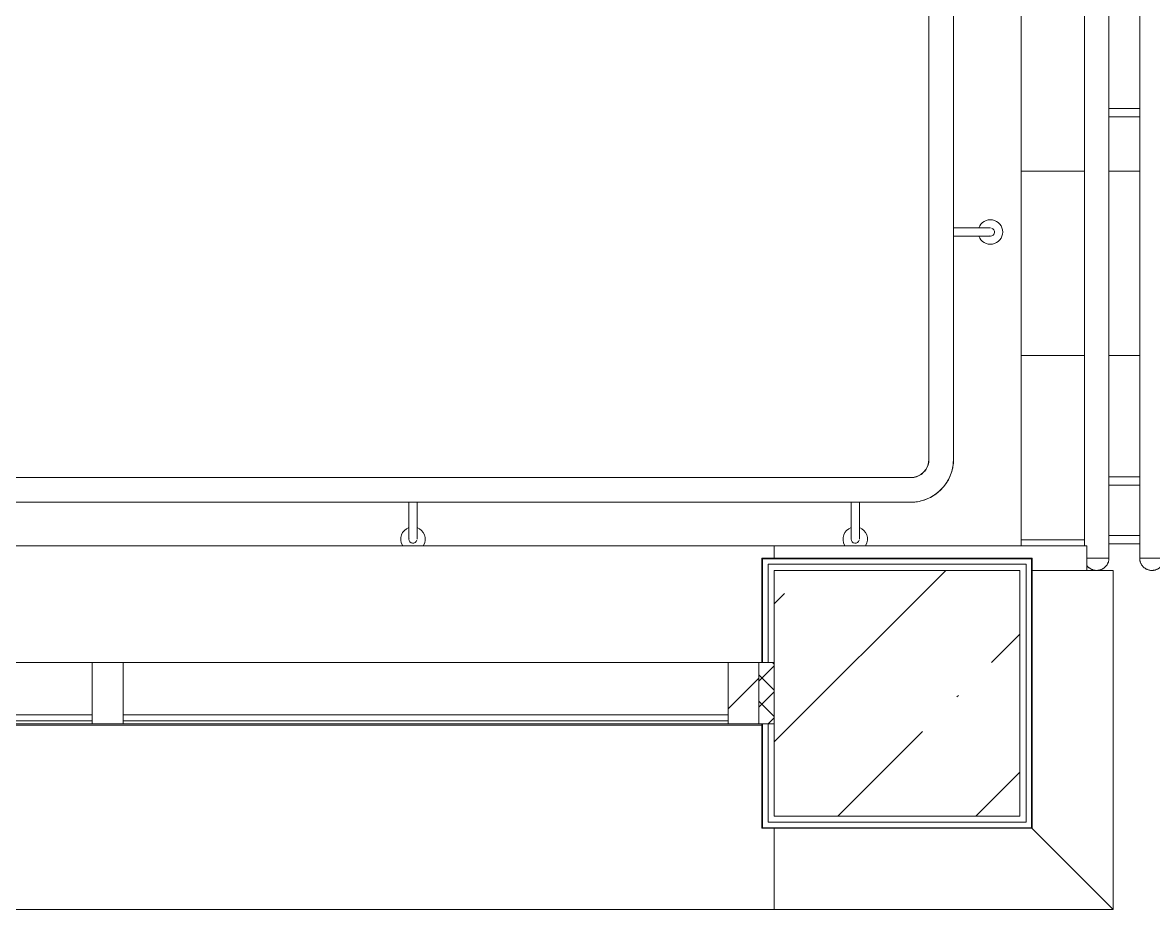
# Model space of a CAD drawing. Header units: millimetres. Extents: x -515342 to 330399, y -224905 to 507333.
# Drawn here: x -327117 to -325276, y -44051 to -42607 of the extents above; entities that cross this region are included whole.
import ezdxf

# ---------------------------------------------------------------- set-up
doc = ezdxf.new("R2010")
doc.units = ezdxf.units.MM
doc.layers.get('0').update_dxf_attribs({"lineweight": 0})
for name, color, linetype, lineweight in [('Витраж', 7, 'Continuous', 0), ('Лестницы', 7, 'Continuous', 0), ('Несущие колонны', 7, 'Continuous', 0), ('Ограждение', 7, 'Continuous', 0), ('Пандусы', 7, 'Continuous', 0), ('Панели витража', 7, 'Continuous', 0), ('Перекрытие', 7, 'Continuous', 0), ('Стены внутренние', 7, 'Continuous', 0), ('Стены отделка', 7, 'Continuous', 0), ('Стены перегородки', 7, 'Continuous', 0), ('Стены штриховка', 7, 'Continuous', 0)]:
    doc.layers.add(name, color=color, linetype=linetype, lineweight=lineweight)

# ---------------------------------------------------------------- blocks, each defined once
blk = doc.blocks.new('Ограждение - АР_Ограждение_Балясина_D40 доп поручень 700_900-10028959-О_АР_П_1_0_000_План 1 этажа')
at = {"layer": 'Ограждение'}
for p, q in [((-20, 6.7), (-60, 6.7)), ((-20, 6.7), (-60, 6.7)), ((-60, -6.7), (-20, -6.7)), ((-60, -6.7), (-20, -6.7))]:
    blk.add_line(p, q, dxfattribs=at)
at = {"layer": 'Ограждение', "flags": 128}
for points in [[(-69.7, 6.7), (-68.6, 6.7), (-67.4, 6.7), (-66.3, 6.7), (-65.1, 6.7), (-63.9, 6.7), (-62.7, 6.7), (-61.5, 6.7), (-60.3, 6.7), (-60, 6.7)], [(-69.7, 6.7), (-68.6, 6.7), (-67.4, 6.7), (-66.3, 6.7), (-65.1, 6.7), (-63.9, 6.7), (-62.7, 6.7), (-61.5, 6.7), (-60.3, 6.7), (-60, 6.7)], [(-60, -6.7), (-61.2, -6.7), (-62.4, -6.7), (-63.6, -6.7), (-64.8, -6.7), (-66, -6.7), (-67.1, -6.7), (-68.3, -6.7), (-69.4, -6.7)], [(-60, -6.7), (-61.2, -6.7), (-62.4, -6.7), (-63.6, -6.7), (-64.8, -6.7), (-66, -6.7), (-67.1, -6.7), (-68.3, -6.7), (-69.4, -6.7)]]:
    blk.add_lwpolyline(points, dxfattribs=at)
blk = doc.blocks.new('Ограждение - АР_Ограждение_Балясина_D40_900-10028987-О_АР_П_1_0_000_План 1 этажа')
at = {"layer": 'Ограждение'}
for p, q in [((-20, 6.7), (-60, 6.7)), ((-60, -6.7), (-20, -6.7))]:
    blk.add_line(p, q, dxfattribs=at)
at = {"layer": 'Ограждение', "flags": 128}
for points in [[(-69.7, 6.7), (-68.6, 6.7), (-67.4, 6.7), (-66.3, 6.7), (-65.1, 6.7), (-63.9, 6.7), (-62.7, 6.7), (-61.5, 6.7), (-60.3, 6.7), (-60, 6.7)], [(-60, -6.7), (-61.2, -6.7), (-62.4, -6.7), (-63.6, -6.7), (-64.8, -6.7), (-66, -6.7), (-67.1, -6.7), (-68.3, -6.7), (-69.4, -6.7)]]:
    blk.add_lwpolyline(points, dxfattribs=at)
blk = doc.blocks.new('Ограждение - АР_Ограждение_Балясина_D40_900-V47-О_АР_П_1_0_000_План 1 этажа')
at = {"layer": 'Ограждение'}
for p, q in [((-18.9, 6.7), (-60, 6.7)), ((-60, -6.7), (-20, -6.7))]:
    blk.add_line(p, q, dxfattribs=at)
at = {"layer": 'Ограждение', "flags": 128}
for points in [[(-69.7, 6.7), (-68.6, 6.7), (-67.4, 6.7), (-66.3, 6.7), (-65.1, 6.7), (-63.9, 6.7), (-62.7, 6.7), (-61.5, 6.7), (-60.3, 6.7), (-60, 6.7)], [(-60, -6.7), (-61.2, -6.7), (-62.4, -6.7), (-63.6, -6.7), (-64.8, -6.7), (-66, -6.7), (-67.1, -6.7), (-68.3, -6.7), (-69.4, -6.7)]]:
    blk.add_lwpolyline(points, dxfattribs=at)
at = {"layer": 'Ограждение'}
for start, end in [(155.2205, 180), (180, 187.1209)]:
    blk.add_arc((0, 0), 20, start, end, dxfattribs=at)
blk.add_open_spline([(-19.2, 5.8), (-19.2, 5.6), (-19.4, 5.1), (-19.6, 4.1), (-19.9, 2.4), (-20, 1), (-20, 0)], degree=3, knots=[0.6666667, 0.6666667, 0.6666667, 0.6666667, 0.7222222, 0.7916667, 0.8611111, 1, 1, 1, 1], dxfattribs=at)
blk.add_open_spline([(-20, 0), (-20, -0.8), (-20, -1.6), (-19.9, -2.3)], degree=3, dxfattribs=at)
blk = doc.blocks.new('Ограждение - АР_Ограждение_Балясина_D40_900-10240710-О_АР_П_1_0_000_План 1 этажа')
at = {"layer": 'Ограждение'}
for p, q in [((-20, 6.7), (-60, 6.7)), ((-60, -6.7), (-20, -6.7))]:
    blk.add_line(p, q, dxfattribs=at)
at = {"layer": 'Ограждение', "flags": 128}
for points in [[(-69.7, 6.7), (-68.6, 6.7), (-67.4, 6.7), (-66.3, 6.7), (-65.1, 6.7), (-63.9, 6.7), (-62.7, 6.7), (-61.5, 6.7), (-60.3, 6.7), (-60, 6.7)], [(-60, -6.7), (-61.2, -6.7), (-62.4, -6.7), (-63.6, -6.7), (-64.8, -6.7), (-66, -6.7), (-67.1, -6.7), (-68.3, -6.7), (-69.4, -6.7)]]:
    blk.add_lwpolyline(points, dxfattribs=at)
blk = doc.blocks.new('Ограждение - Ограждение-9706166-О_АР_П_1_0_000_План 1 этажа')
at = {"layer": 'Ограждение'}
for p, q in [((49331.6, -5249), (49395, -5249)), ((49395, -5249), (49395, -5312.4)), ((49363.5, -5269), (49375, -5269)), ((49375, -5269), (49375, -5280.7))]:
    blk.add_line(p, q, dxfattribs=at)
at = {"extrusion": (0, 0, -1), "zscale": -1, "rotation": 270}
for name, p in [('Ограждение - АР_Ограждение_Балясина_D40 доп поручень 700_900-10028959-О_АР_П_1_0_000_План 1 этажа', (-47725, -5259)), ('Ограждение - АР_Ограждение_Балясина_D40_900-10028987-О_АР_П_1_0_000_План 1 этажа', (-47955, -5259)), ('Ограждение - АР_Ограждение_Балясина_D40_900-10028987-О_АР_П_1_0_000_План 1 этажа', (-48555, -5259)), ('Ограждение - АР_Ограждение_Балясина_D40_900-10028987-О_АР_П_1_0_000_План 1 этажа', (-49155, -5259))]:
    blk.add_blockref(name, p, dxfattribs=at)
at = {"extrusion": (0, 0, -1), "zscale": -1}
for name, p in [('Ограждение - АР_Ограждение_Балясина_D40_900-V47-О_АР_П_1_0_000_План 1 этажа', (-49385, -5354.5)), ('Ограждение - АР_Ограждение_Балясина_D40_900-10240710-О_АР_П_1_0_000_План 1 этажа', (-49385, -5954.5)), ('Ограждение - АР_Ограждение_Балясина_D40_900-10240710-О_АР_П_1_0_000_План 1 этажа', (-49385, -6554.5)), ('Ограждение - АР_Ограждение_Балясина_D40_900-10240710-О_АР_П_1_0_000_План 1 этажа', (-49385, -7154.5)), ('Ограждение - АР_Ограждение_Балясина_D40_900-10240710-О_АР_П_1_0_000_План 1 этажа', (-49385, -7754.5)), ('Ограждение - АР_Ограждение_Балясина_D40 доп поручень 700_900-10028959-О_АР_П_1_0_000_План 1 этажа', (-49385, -7850))]:
    blk.add_blockref(name, p, dxfattribs=at)
blk = doc.blocks.new('Тип верхнего поручня - Верхний поручень_Внутренний_-9706283-О_АР_П_1_0_000_План 1 этажа')
at = {"layer": 'Ограждение'}
for p, q in [((47725, -5239), (47694.9, -5239)), ((49285, -5239), (47725, -5239)), ((47694.9, -5261.3), (47694.9, -5256.7)), ((47694.9, -5279), (47725, -5279)), ((47725, -5279), (49285, -5279)), ((49365, -5359), (49365, -5727.5)), ((49405, -5727.5), (49405, -5359)), ((49365, -5761.8), (49365, -7821.1)), ((49405, -7821.1), (49405, -5761.8)), ((49405, -7880.1), (49405, -7872.5)), ((49387.3, -7880.1), (49382.7, -7880.1))]:
    blk.add_line(p, q, dxfattribs=at)
at = {"layer": 'Ограждение', "flags": 128}
for points in [[(49405, -5359), (49404.9, -5354.2), (49404.6, -5349.4), (49404.1, -5344.6), (49403.5, -5339.9), (49402.6, -5335.2), (49401.6, -5330.5), (49400.3, -5325.8), (49398.9, -5321.3), (49397.3, -5316.7), (49395.5, -5312.3), (49393.6, -5307.9), (49391.4, -5303.6), (49389.1, -5299.4), (49386.7, -5295.3), (49384, -5291.2), (49381.3, -5287.3), (49378.3, -5283.5), (49375.2, -5279.9), (49372, -5276.3), (49368.6, -5272.9), (49365.1, -5269.6), (49361.5, -5266.5), (49357.7, -5263.5), (49353.8, -5260.7), (49349.8, -5258), (49345.7, -5255.5), (49341.6, -5253.2), (49337.3, -5251), (49332.9, -5249), (49328.5, -5247.2), (49324, -5245.5), (49319.4, -5244), (49314.8, -5242.8), (49310.1, -5241.7), (49305.4, -5240.7), (49300.7, -5240), (49295.9, -5239.5), (49291.1, -5239.2), (49286.3, -5239), (49285, -5239)], [(49285, -5279), (49288.2, -5279.1), (49291.4, -5279.3), (49294.6, -5279.6), (49297.7, -5280), (49300.9, -5280.6), (49304, -5281.3), (49307.1, -5282.1), (49310.2, -5283.1), (49313.2, -5284.1), (49316.2, -5285.3), (49319.1, -5286.6), (49321.9, -5288), (49324.8, -5289.6), (49327.5, -5291.2), (49330.2, -5293), (49332.8, -5294.8), (49335.3, -5296.8), (49337.8, -5298.9), (49340.1, -5301), (49342.4, -5303.3), (49344.6, -5305.6), (49346.7, -5308), (49348.6, -5310.5), (49350.5, -5313.1), (49352.3, -5315.8), (49354, -5318.5), (49355.6, -5321.3), (49357, -5324.1), (49358.3, -5327.1), (49359.6, -5330), (49360.7, -5333), (49361.6, -5336.1), (49362.5, -5339.1), (49363.2, -5342.3), (49363.8, -5345.4), (49364.3, -5348.6), (49364.7, -5351.7), (49364.9, -5354.9), (49365, -5358.1), (49365, -5359)], [(49365, -5727.5), (49365, -5730.7), (49365, -5733.9), (49365, -5737), (49365, -5740.2), (49365, -5743.4), (49365, -5746.5), (49365, -5749.6), (49365, -5752.6), (49365, -5755.6), (49365, -5758.6), (49365, -5761.5), (49365, -5761.8)], [(49405, -5761.8), (49405, -5758.9), (49405, -5755.9), (49405, -5752.9), (49405, -5749.8), (49405, -5746.7), (49405, -5743.6), (49405, -5740.5), (49405, -5737.3), (49405, -5734.1), (49405, -5730.9), (49405, -5727.7), (49405, -5727.5)], [(49365, -7860), (49365, -7858.2), (49365, -7853.4), (49365, -7848.7), (49365, -7844), (49365, -7839.4), (49365, -7834.8), (49365, -7830.3), (49365, -7825.8), (49365, -7821.4), (49365, -7821.1)], [(49405, -7821.1), (49405, -7825.4), (49405, -7829.9), (49405, -7834.4), (49405, -7839), (49405, -7843.6), (49405, -7848.3), (49405, -7853), (49405, -7857.8), (49405, -7862.5), (49405, -7867.3), (49405, -7872.1), (49405, -7872.5)]]:
    blk.add_lwpolyline(points, dxfattribs=at)
blk = doc.blocks.new('Тип верхнего поручня - АР_Ограждение_Ограничение_D40-138916-О_АР_П_1_0_000_План 1 этажа')
at = {"layer": 'Ограждение', "flags": 128}
for points in [[(0, 20), (0.8, 20), (1.6, 19.9), (2.4, 19.9), (3.2, 19.7), (4, 19.6), (4.8, 19.4), (5.5, 19.2), (6.3, 19), (7, 18.7), (7.8, 18.4), (8.5, 18.1), (9.2, 17.7), (9.9, 17.4), (10.6, 16.9), (11.3, 16.5), (11.9, 16), (12.6, 15.6), (13.2, 15), (13.8, 14.5), (14.3, 13.9), (14.9, 13.3), (15.4, 12.7), (15.9, 12.1), (16.4, 11.5), (16.8, 10.8), (17.2, 10.1), (17.6, 9.4), (18, 8.7), (18.3, 8), (18.6, 7.2), (18.9, 6.5), (19.2, 5.7), (19.4, 5), (19.6, 4.2), (19.7, 3.4), (19.8, 2.6), (19.9, 1.8), (20, 1), (20, 0.2)], [(20, -0.8), (19.9, -1.6), (19.9, -2.4), (19.7, -3.2), (19.6, -4), (19.4, -4.8), (19.2, -5.5), (19, -6.3), (18.7, -7), (18.4, -7.8), (18.1, -8.5), (17.7, -9.2), (17.4, -9.9), (16.9, -10.6), (16.5, -11.3), (16, -11.9), (15.6, -12.6), (15, -13.2), (14.5, -13.8), (13.9, -14.3), (13.3, -14.9), (12.7, -15.4), (12.1, -15.9)]]:
    blk.add_lwpolyline(points, dxfattribs=at)
blk = doc.blocks.new('Тип верхнего поручня - Верхний поручень_Внутренний_-V49-О_АР_П_1_0_000_План 1 этажа')
at = {"layer": 'Ограждение'}
for p, q in [((47694.9, -5279), (47694.9, -5239)), ((49285, -5239), (47694.9, -5239)), ((49285, -5279), (47694.9, -5279)), ((49365, -5727.5), (49365, -5359)), ((49405, -5727.5), (49405, -5359)), ((49365, -5770.4), (49365, -5727.5)), ((49405, -5770.4), (49405, -5727.5)), ((49365, -7829.6), (49365, -5770.4)), ((49405, -7829.6), (49405, -5770.4)), ((49365, -7859.9), (49365, -7829.6)), ((49405, -7872.5), (49405, -7829.6)), ((49405, -7880.1), (49405, -7872.5)), ((49369, -7880.1), (49405, -7880.1))]:
    blk.add_line(p, q, dxfattribs=at)
for radius, start in [(120, 360), (80, 0)]:
    blk.add_arc((49285, -5359), radius, start, 90, dxfattribs=at)
blk = doc.blocks.new('Тип перил - Перила_Внутренний_-9706296-О_АР_П_1_0_000_План 1 этажа')
at = {"layer": 'Ограждение'}
for p, q in [((47725, -5149), (47694.9, -5149)), ((49425, -5149), (47725, -5149)), ((47694.9, -5171.3), (47694.9, -5166.7)), ((47694.9, -5189), (47725, -5189)), ((47725, -5189), (49425, -5189)), ((49455, -5219), (49455, -5738.7)), ((49495, -5738.7), (49495, -5219)), ((49455, -5751.6), (49455, -7831.2)), ((49495, -7831.2), (49495, -5751.6)), ((49455, -7861.3), (49455, -7880.1)), ((49495, -7880.1), (49495, -7861.3)), ((49477.3, -7880.1), (49472.7, -7880.1))]:
    blk.add_line(p, q, dxfattribs=at)
at = {"layer": 'Ограждение', "flags": 128}
for points in [[(49495, -5219), (49494.9, -5216.2), (49494.8, -5213.4), (49494.5, -5210.6), (49494.1, -5207.8), (49493.6, -5205.1), (49493, -5202.4), (49492.3, -5199.7), (49491.4, -5197), (49490.5, -5194.3), (49489.5, -5191.7), (49488.3, -5189.2), (49487.1, -5186.7), (49485.7, -5184.2), (49484.3, -5181.8), (49482.8, -5179.5), (49481.1, -5177.2), (49479.4, -5175), (49477.6, -5172.8), (49475.7, -5170.8), (49473.8, -5168.8), (49471.7, -5166.9), (49469.6, -5165), (49467.4, -5163.3), (49465.1, -5161.7), (49462.8, -5160.1), (49460.4, -5158.6), (49458, -5157.3), (49455.5, -5156), (49453, -5154.8), (49450.4, -5153.8), (49447.7, -5152.8), (49445.1, -5151.9), (49442.4, -5151.2), (49439.6, -5150.5), (49436.9, -5150), (49434.1, -5149.6), (49431.3, -5149.3), (49428.6, -5149.1), (49425.8, -5149), (49425, -5149)], [(49425, -5189), (49426.2, -5189), (49427.4, -5189.1), (49428.6, -5189.2), (49429.8, -5189.4), (49431, -5189.6), (49432.1, -5189.9), (49433.3, -5190.2), (49434.4, -5190.5), (49435.6, -5190.9), (49436.7, -5191.4), (49437.8, -5191.9), (49438.9, -5192.4), (49439.9, -5193), (49440.9, -5193.6), (49441.9, -5194.2), (49442.9, -5194.9), (49443.9, -5195.7), (49444.8, -5196.4), (49445.7, -5197.3), (49446.5, -5198.1), (49447.3, -5199), (49448.1, -5199.9), (49448.9, -5200.8), (49449.6, -5201.8), (49450.2, -5202.8), (49450.9, -5203.8), (49451.5, -5204.9), (49452, -5205.9), (49452.5, -5207), (49453, -5208.1), (49453.4, -5209.3), (49453.7, -5210.4), (49454.1, -5211.6), (49454.3, -5212.7), (49454.6, -5213.9), (49454.7, -5215.1), (49454.9, -5216.3), (49455, -5217.5), (49455, -5218.7), (49455, -5219)], [(49455, -5738.7), (49455, -5739.9), (49455, -5741.1), (49455, -5742.3), (49455, -5743.5), (49455, -5744.7), (49455, -5745.9), (49455, -5747), (49455, -5748.2), (49455, -5749.3), (49455, -5750.4), (49455, -5751.5), (49455, -5751.6)], [(49495, -5751.6), (49495, -5750.5), (49495, -5749.4), (49495, -5748.3), (49495, -5747.1), (49495, -5746), (49495, -5744.8), (49495, -5743.6), (49495, -5742.4), (49495, -5741.2), (49495, -5740), (49495, -5738.8), (49495, -5738.7)], [(49455, -7861.3), (49455, -7858.5), (49455, -7855.7), (49455, -7852.9), (49455, -7850.1), (49455, -7847.4), (49455, -7844.6), (49455, -7841.9), (49455, -7839.3), (49455, -7836.6), (49455, -7834), (49455, -7831.5), (49455, -7831.2)], [(49495, -7831.2), (49495, -7833.8), (49495, -7836.4), (49495, -7839), (49495, -7841.7), (49495, -7844.4), (49495, -7847.1), (49495, -7849.9), (49495, -7852.7), (49495, -7855.4), (49495, -7858.2), (49495, -7861), (49495, -7861.3)]]:
    blk.add_lwpolyline(points, dxfattribs=at)
blk = doc.blocks.new('Тип перил - АР_Ограждение_Ограничение_D40-138916-О_АР_П_1_0_000_План 1 этажа')
at = {"layer": 'Ограждение', "flags": 128}
for points in [[(0, 20), (0.8, 20), (1.6, 19.9), (2.4, 19.9), (3.2, 19.7), (4, 19.6), (4.8, 19.4), (5.5, 19.2), (6.3, 19), (7, 18.7), (7.8, 18.4), (8.5, 18.1), (9.2, 17.7), (9.9, 17.4), (10.6, 16.9), (11.3, 16.5), (11.9, 16), (12.6, 15.6), (13.2, 15), (13.8, 14.5), (14.3, 13.9), (14.9, 13.3), (15.4, 12.7), (15.9, 12.1), (16.4, 11.5), (16.8, 10.8), (17.2, 10.1), (17.6, 9.4), (18, 8.7), (18.3, 8), (18.6, 7.2), (18.9, 6.5), (19.2, 5.7), (19.4, 5), (19.6, 4.2), (19.7, 3.4), (19.8, 2.6), (19.9, 1.8), (20, 1), (20, 0.2), (20, 0)], [(20, 0), (20, -0.8), (19.9, -1.6), (19.9, -2.4), (19.7, -3.2), (19.6, -4), (19.4, -4.8), (19.2, -5.5), (19, -6.3), (18.7, -7), (18.4, -7.8), (18.1, -8.5), (17.7, -9.2), (17.4, -9.9), (16.9, -10.6), (16.5, -11.3), (16, -11.9), (15.6, -12.6), (15, -13.2), (14.5, -13.8), (13.9, -14.3), (13.3, -14.9), (12.7, -15.4), (12.1, -15.9), (11.5, -16.4), (10.8, -16.8), (10.1, -17.2), (9.4, -17.6), (8.7, -18), (8, -18.3), (7.2, -18.6), (6.5, -18.9), (5.7, -19.2), (5, -19.4), (4.2, -19.6), (3.4, -19.7), (2.6, -19.8), (1.8, -19.9), (1, -20), (0.2, -20), (0, -20)]]:
    blk.add_lwpolyline(points, dxfattribs=at)
blk = doc.blocks.new('Тип перил - Перила_Внутренний_-V50-О_АР_П_1_0_000_План 1 этажа')
at = {"layer": 'Ограждение'}
for p, q in [((47694.9, -5189), (47694.9, -5149)), ((49425, -5149), (47694.9, -5149)), ((49425, -5189), (47694.9, -5189)), ((49455, -5738.7), (49455, -5219)), ((49495, -5738.7), (49495, -5219)), ((49455, -5760.2), (49455, -5738.7)), ((49495, -5760.2), (49495, -5738.7)), ((49455, -7839.8), (49455, -5760.2)), ((49495, -7839.8), (49495, -5760.2)), ((49455, -7861.3), (49455, -7839.8)), ((49495, -7861.3), (49495, -7839.8)), ((49455, -7880.1), (49455, -7861.3)), ((49495, -7880.1), (49495, -7861.3)), ((49455, -7880.1), (49495, -7880.1))]:
    blk.add_line(p, q, dxfattribs=at)
for radius in [70, 30]:
    blk.add_arc((49425, -5219), radius, 0, 90, dxfattribs=at)
blk = doc.blocks.new('Ограждение - АР_Ограждение_Балясина_D40 доп поручень 700-V106-О_АР_П_1_0_000_План 1 этажа')
at = {"layer": 'Ограждение'}
for p, q in [((-26.7, 6.7), (-60, 6.7)), ((-60, -6.7), (-26.7, -6.7)), ((-26.7, -6.7), (-20, -6.7))]:
    blk.add_line(p, q, dxfattribs=at)
at = {"layer": 'Ограждение', "flags": 128}
for points in [[(0, 6.7), (0, 6.7), (-0.1, 6.7), (-0.2, 6.7), (-0.3, 6.7), (-0.5, 6.7), (-0.8, 6.7), (-1, 6.7), (-1.4, 6.7), (-1.7, 6.7), (-2.1, 6.7), (-2.5, 6.7), (-3, 6.7), (-3.5, 6.7), (-4.1, 6.7), (-4.7, 6.7), (-5.3, 6.7), (-5.9, 6.7), (-6.6, 6.7), (-7.3, 6.7), (-8.1, 6.7), (-8.9, 6.7), (-9.7, 6.7), (-10.5, 6.7), (-11.4, 6.7), (-12.3, 6.7), (-13.2, 6.7), (-14.1, 6.7), (-15, 6.7), (-16, 6.7), (-17, 6.7), (-18, 6.7), (-19, 6.7), (-20, 6.7), (-21.1, 6.7), (-22.1, 6.7), (-23.2, 6.7), (-24.2, 6.7), (-25.3, 6.7), (-26.4, 6.7), (-26.7, 6.7)], [(-26.7, -6.7), (-25.6, -6.7), (-24.5, -6.7), (-23.5, -6.7), (-22.4, -6.7), (-21.4, -6.7), (-20.3, -6.7), (-19.3, -6.7), (-18.3, -6.7), (-17.3, -6.7), (-16.3, -6.7), (-15.3, -6.7), (-14.4, -6.7), (-13.4, -6.7), (-12.5, -6.7), (-11.6, -6.7), (-10.7, -6.7), (-9.9, -6.7), (-9.1, -6.7), (-8.3, -6.7), (-7.5, -6.7), (-6.8, -6.7), (-6.1, -6.7), (-5.5, -6.7), (-4.8, -6.7), (-4.2, -6.7), (-3.7, -6.7), (-3.1, -6.7), (-2.7, -6.7), (-2.2, -6.7), (-1.8, -6.7), (-1.4, -6.7), (-1.1, -6.7), (-0.8, -6.7), (-0.6, -6.7), (-0.4, -6.7), (-0.2, -6.7), (-0.1, -6.7), (0, -6.7), (0, -6.7)]]:
    blk.add_lwpolyline(points, dxfattribs=at)
at = {"layer": 'Ограждение'}
for radius, start, end in [(20, 60, 160.3657), (6.67, 90, 105), (6.67, 285, 90), (20, 199.6343, 300)]:
    blk.add_arc((0, 0), radius, start, end, dxfattribs=at)
blk = doc.blocks.new('Ограждение - АР_Ограждение_Балясина_D40 доп поручень 700-7979680-О_АР_П_1_0_000_План 1 этажа')
at = {"layer": 'Ограждение'}
for p, q in [((-26.7, 6.7), (-60, 6.7)), ((-60, -6.7), (-26.7, -6.7)), ((-26.7, -6.7), (-20, -6.7))]:
    blk.add_line(p, q, dxfattribs=at)
at = {"layer": 'Ограждение', "flags": 128}
for points in [[(0, 6.7), (0, 6.7), (-0.1, 6.7), (-0.2, 6.7), (-0.3, 6.7), (-0.5, 6.7), (-0.8, 6.7), (-1, 6.7), (-1.4, 6.7), (-1.7, 6.7), (-2.1, 6.7), (-2.5, 6.7), (-3, 6.7), (-3.5, 6.7), (-4.1, 6.7), (-4.7, 6.7), (-5.3, 6.7), (-5.9, 6.7), (-6.6, 6.7), (-7.3, 6.7), (-8.1, 6.7), (-8.9, 6.7), (-9.7, 6.7), (-10.5, 6.7), (-11.4, 6.7), (-12.3, 6.7), (-13.2, 6.7), (-14.1, 6.7), (-15, 6.7), (-16, 6.7), (-17, 6.7), (-18, 6.7), (-19, 6.7), (-20, 6.7), (-21.1, 6.7), (-22.1, 6.7), (-23.2, 6.7), (-24.2, 6.7), (-25.3, 6.7), (-26.4, 6.7), (-26.7, 6.7)], [(-26.7, -6.7), (-25.6, -6.7), (-24.5, -6.7), (-23.5, -6.7), (-22.4, -6.7), (-21.4, -6.7), (-20.3, -6.7), (-19.3, -6.7), (-18.3, -6.7), (-17.3, -6.7), (-16.3, -6.7), (-15.3, -6.7), (-14.4, -6.7), (-13.4, -6.7), (-12.5, -6.7), (-11.6, -6.7), (-10.7, -6.7), (-9.9, -6.7), (-9.1, -6.7), (-8.3, -6.7), (-7.5, -6.7), (-6.8, -6.7), (-6.1, -6.7), (-5.5, -6.7), (-4.8, -6.7), (-4.2, -6.7), (-3.7, -6.7), (-3.1, -6.7), (-2.7, -6.7), (-2.2, -6.7), (-1.8, -6.7), (-1.4, -6.7), (-1.1, -6.7), (-0.8, -6.7), (-0.6, -6.7), (-0.4, -6.7), (-0.2, -6.7), (-0.1, -6.7), (0, -6.7), (0, -6.7)]]:
    blk.add_lwpolyline(points, dxfattribs=at)
at = {"layer": 'Ограждение'}
for radius, start, end in [(20, 360, 160.3657), (6.67, 90, 105), (6.67, 285, 90), (20, 199.6343, 360)]:
    blk.add_arc((0, 0), radius, start, end, dxfattribs=at)
blk = doc.blocks.new('Ограждение - Ограждение-9972903-О_АР_П_1_0_000_План 1 этажа')
at = {"extrusion": (0, 0, -1), "zscale": -1}
for name, p, rotation in [('Ограждение - АР_Ограждение_Балясина_D40 доп поручень 700-7979680-О_АР_П_1_0_000_План 1 этажа', (-49212, -7349), 180), ('Ограждение - АР_Ограждение_Балясина_D40 доп поручень 700-V106-О_АР_П_1_0_000_План 1 этажа', (-48272, -7849), 270.0000000000002), ('Ограждение - АР_Ограждение_Балясина_D40 доп поручень 700-V106-О_АР_П_1_0_000_План 1 этажа', (-48992, -7849), 270.0000000000002)]:
    blk.add_blockref(name, p, dxfattribs=dict(at, rotation=rotation))
blk = doc.blocks.new('Тип верхнего поручня - Верхний поручень_Внутренний_-9972950-О_АР_П_1_0_000_План 1 этажа')
at = {"layer": 'Ограждение'}
for p, q in [((49112, -5579), (49112, -7719)), ((49152, -7719), (49152, -5579)), ((49082, -7749), (47464, -7749)), ((47464, -7789), (49082, -7789))]:
    blk.add_line(p, q, dxfattribs=at)
at = {"layer": 'Ограждение', "flags": 128}
for points in [[(49082, -7789), (49084.8, -7788.9), (49087.6, -7788.8), (49090.4, -7788.5), (49093.2, -7788.1), (49095.9, -7787.6), (49098.6, -7787), (49101.3, -7786.3), (49104, -7785.4), (49106.7, -7784.5), (49109.3, -7783.5), (49111.8, -7782.3), (49114.3, -7781.1), (49116.8, -7779.7), (49119.2, -7778.3), (49121.5, -7776.8), (49123.8, -7775.1), (49126, -7773.4), (49128.2, -7771.6), (49130.2, -7769.7), (49132.2, -7767.8), (49134.1, -7765.7), (49136, -7763.6), (49137.7, -7761.4), (49139.3, -7759.1), (49140.9, -7756.8), (49142.4, -7754.4), (49143.7, -7752), (49145, -7749.5), (49146.2, -7747), (49147.2, -7744.4), (49148.2, -7741.7), (49149.1, -7739.1), (49149.8, -7736.4), (49150.5, -7733.6), (49151, -7730.9), (49151.4, -7728.1), (49151.7, -7725.3), (49151.9, -7722.6), (49152, -7719.8), (49152, -7719)], [(49112, -7719), (49112, -7720.2), (49111.9, -7721.4), (49111.8, -7722.6), (49111.6, -7723.8), (49111.4, -7725), (49111.1, -7726.1), (49110.8, -7727.3), (49110.5, -7728.4), (49110.1, -7729.6), (49109.6, -7730.7), (49109.1, -7731.8), (49108.6, -7732.9), (49108, -7733.9), (49107.4, -7734.9), (49106.8, -7735.9), (49106.1, -7736.9), (49105.3, -7737.9), (49104.6, -7738.8), (49103.7, -7739.7), (49102.9, -7740.5), (49102, -7741.3), (49101.1, -7742.1), (49100.2, -7742.9), (49099.2, -7743.6), (49098.2, -7744.2), (49097.2, -7744.9), (49096.1, -7745.5), (49095.1, -7746), (49094, -7746.5), (49092.9, -7747), (49091.7, -7747.4), (49090.6, -7747.7), (49089.4, -7748.1), (49088.3, -7748.3), (49087.1, -7748.6), (49085.9, -7748.7), (49084.7, -7748.9), (49083.5, -7749), (49082.3, -7749), (49082, -7749)]]:
    blk.add_lwpolyline(points, dxfattribs=at)
blk = doc.blocks.new('Тип верхнего поручня - Верхний поручень_Внутренний_-V112-О_АР_П_1_0_000_План 1 этажа')
at = {"layer": 'Ограждение'}
for p, q in [((49112, -7719), (49112, -5579)), ((49152, -7719), (49152, -5579)), ((47464, -7749), (49082, -7749)), ((47464, -7789), (49082, -7789))]:
    blk.add_line(p, q, dxfattribs=at)
for radius in [70, 30]:
    blk.add_arc((49082, -7719), radius, 270, 0, dxfattribs=at)
blk = doc.blocks.new('Тип перил - Перила_Внутренний_-9972971-О_АР_П_1_0_000_План 1 этажа')
at = {"layer": 'Ограждение', "flags": 128}
blk.add_lwpolyline([(49082, -7789), (49084.8, -7788.9), (49087.6, -7788.8), (49090.4, -7788.5), (49093.2, -7788.1), (49095.9, -7787.6), (49098.6, -7787), (49101.3, -7786.3), (49104, -7785.4), (49106.7, -7784.5), (49109.3, -7783.5), (49111.8, -7782.3), (49114.3, -7781.1), (49116.8, -7779.7), (49119.2, -7778.3), (49121.5, -7776.8), (49123.8, -7775.1), (49126, -7773.4), (49128.2, -7771.6), (49130.2, -7769.7), (49132.2, -7767.8), (49134.1, -7765.7), (49136, -7763.6), (49137.7, -7761.4), (49139.3, -7759.1), (49140.9, -7756.8), (49142.4, -7754.4), (49143.7, -7752), (49145, -7749.5), (49146.2, -7747), (49147.2, -7744.4), (49148.2, -7741.7), (49149.1, -7739.1), (49149.8, -7736.4), (49150.5, -7733.6), (49151, -7730.9), (49151.4, -7728.1), (49151.7, -7725.3), (49151.9, -7722.6), (49152, -7719.8)], dxfattribs=at)
blk = doc.blocks.new('Тип перил - Перила_Внутренний_-V113-О_АР_П_1_0_000_План 1 этажа')
at = {"layer": 'Ограждение'}
for start, end in [(320.2351, 0), (270, 309.7649)]:
    blk.add_arc((49082, -7719), 30, start, end, dxfattribs=at)
blk = doc.blocks.new('Ограждение - Ограждение-9984154-О_АР_П_1_0_000_План 1 этажа')
at = {"layer": 'Ограждение'}
for p, q in [((49369, -7900), (49412, -7900)), ((49412, -7900), (49412, -8452)), ((48860, -8452), (48860, -8320)), ((49279, -8319), (49412, -8452)), ((49412, -8452), (48860, -8452))]:
    blk.add_line(p, q, dxfattribs=at)
blk = doc.blocks.new('Ограждение - Ограждение-10131568-О_АР_П_1_0_000_План 1 этажа')
at = {"layer": 'Ограждение'}
for p, q in [((48840, -8152), (45710, -8152)), ((48860, -8452), (45690, -8452))]:
    blk.add_line(p, q, dxfattribs=at)
blk = doc.blocks.new('Панели_Витраж ТПТ75_Заполнение - АР_ПанельВитража_Монтажный зазор_100мм-V121-О_АР_П_1_0_000_План 1 этажа')
at = {"layer": 'Панели витража'}
h = blk.add_hatch(dxfattribs=at)
h.set_pattern_fill('FP_48', color=256, style=0, pattern_type=2)
h.set_pattern_definition([(225, (48847.5, -8150), (21.213203, -21.213203), []), (315, (48847.5, -8150), (21.213203, 21.213203), [])])
h.paths.add_polyline_path([(12.5, 0), (-12.5, 0), (-12.5, -100), (12.5, -100)])
at = {"layer": 'Панели витража', "lineweight": 18}
for p, q in [((12.5, 0), (-12.5, 0)), ((12.5, -100), (12.5, 0)), ((-12.5, -100), (12.5, -100))]:
    blk.add_line(p, q, dxfattribs=at)
blk = doc.blocks.new('Системная панель - АР_ПанельВитража__Cтекло_СМ4-10099515-О_АР_П_1_0_000_План 1 этажа')
at = {"layer": 'Панели витража', "lineweight": 18}
for p, q in [((525, -5), (-525, -5)), ((-525, -5), (-525, -15)), ((-525, -15), (525, -15)), ((525, -15), (525, -5))]:
    blk.add_line(p, q, dxfattribs=at)
blk = doc.blocks.new('Прямоугольный импост - АР_Импост_50х100 _импост витража_-9968889-О_АР_П_1_0_000_План 1 этажа')
at = {"layer": 'Витраж'}
for p, q in [((43130, -8050), (44180, -8050)), ((44180, -8150), (43130, -8150))]:
    blk.add_line(p, q, dxfattribs=at)
blk = doc.blocks.new('Прямоугольный импост - АР_Импост_50х100 _импост витража_-V122-О_АР_П_1_0_000_План 1 этажа')
at = {"layer": 'Витраж', "lineweight": 18}
for p, q in [((-25, 100), (25, 100)), ((-25, 0), (-25, 100)), ((25, 100), (25, 0)), ((25, 0), (-25, 0))]:
    blk.add_line(p, q, dxfattribs=at)
blk = doc.blocks.new('Системная панель - АР_ПанельВитража__Cтекло_СМ4-10131881-О_АР_П_1_0_000_План 1 этажа')
at = {"layer": 'Панели витража', "lineweight": 18}
for p, q in [((492.5, -5), (-492.5, -5)), ((-492.5, -5), (-492.5, -15)), ((-492.5, -15), (492.5, -15)), ((492.5, -15), (492.5, -5))]:
    blk.add_line(p, q, dxfattribs=at)
blk = doc.blocks.new('Прямоугольный импост - АР_Импост_50х100 _импост витража_-10131880-О_АР_П_1_0_000_План 1 этажа')
at = {"layer": 'Витраж'}
for p, q in [((44230, -8050), (45215, -8050)), ((45215, -8150), (44230, -8150))]:
    blk.add_line(p, q, dxfattribs=at)
blk = doc.blocks.new('Прямоугольный импост - АР_Импост_50х100 _импост витража_-V124-О_АР_П_1_0_000_План 1 этажа')
at = {"layer": 'Витраж'}
h = blk.add_hatch(dxfattribs=at)
h.set_pattern_fill('FP_50', color=256, style=0, pattern_type=2)
h.set_pattern_definition([(135, (48810, 8150), (-106.066, -106.066), [])])
h.paths.add_polyline_path([(-4.7, 0), (-25, 0), (-25, 100), (25, 100), (25, 0)])
at = {"layer": 'Витраж', "lineweight": 18}
for p, q in [((-25, 100), (25, 100)), ((-25, 0), (-25, 100)), ((25, 100), (25, 0)), ((25, 0), (-25, 0))]:
    blk.add_line(p, q, dxfattribs=at)
blk = doc.blocks.new('СД_Люблино_Фасады_rvt-1-О_АР_П_1_0_000_План 1 этажа')
at = {"layer": 'Лестницы'}
for p, q in [((49262, -7250), (49365, -7250)), ((49262, -7250), (49365, -7250)), ((49405, -7250), (49455, -7250)), ((49405, -7250), (49455, -7250)), ((49262, -7550), (49365, -7550)), ((49262, -7550), (49365, -7550)), ((49405, -7550), (49455, -7550)), ((49405, -7550), (49455, -7550)), ((49262, -7850), (49365, -7850)), ((49262, -7850), (49365, -7850))]:
    blk.add_line(p, q, dxfattribs=at)
at = {"layer": 'Пандусы'}
blk.add_line((49262, -7860), (49262, -6950), dxfattribs=at)
at = {"layer": 'Перекрытие'}
for p, q in [((48860, -7860), (45710, -7860)), ((48860, -7879), (48860, -7860))]:
    blk.add_line(p, q, dxfattribs=at)
at = {"layer": 'Стены внутренние'}
for p, q in [((48860, -7860), (49369, -7860)), ((49369, -7860), (49369, -7900)), ((49369, -7900), (49280, -7900))]:
    blk.add_line(p, q, dxfattribs=at)
at = {"layer": 'Стены отделка', "lineweight": 9}
for p, q in [((49260, -7880), (48840, -7880)), ((48840, -7880), (48840, -7881)), ((48840, -7881), (48840, -7890)), ((49279, -7880), (49270, -7880)), ((49280, -7880), (49279, -7880)), ((49280, -8300), (49280, -7880)), ((48840, -7900), (48840, -8050)), ((48840, -8050), (48841, -8050)), ((48841, -8050), (48850, -8050)), ((48841, -8150), (48840, -8150)), ((48840, -8150), (48840, -8320)), ((48850, -8150), (48841, -8150)), ((48840, -8320), (48841, -8320)), ((48841, -8320), (48850, -8320)), ((48860, -8320), (49280, -8320)), ((49280, -8319), (49280, -8310)), ((49280, -8320), (49280, -8319))]:
    blk.add_line(p, q, dxfattribs=at)
at = {"layer": 'Стены перегородки'}
for p, q in [((48840, -7890), (48840, -7900)), ((49260, -7890), (48850, -7890)), ((48850, -7900), (48850, -7890)), ((49270, -7880), (49260, -7880)), ((49260, -7890), (49270, -7890)), ((49270, -8300), (49270, -7890)), ((48850, -7900), (48850, -8050)), ((48850, -8050), (48860, -8050)), ((48860, -8150), (48850, -8150)), ((48850, -8150), (48850, -8310)), ((49270, -8300), (49270, -8310)), ((49280, -8310), (49280, -8300)), ((48860, -8310), (48850, -8310)), ((48850, -8320), (48860, -8320)), ((48860, -8310), (49270, -8310))]:
    blk.add_line(p, q, dxfattribs=at)
at = {"layer": 'Стены штриховка'}
for p, q in [((48841, -7880), (48840, -7880)), ((48840, -7880), (48840, -7881)), ((48841, -7881), (48840, -7881)), ((48840, -7890), (48840, -7900)), ((48840, -7890), (48841, -7890)), ((48841, -7881), (48841, -7880)), ((49260, -7881), (48841, -7881)), ((48841, -7890), (48841, -7881)), ((48841, -7900), (48841, -7890)), ((49270, -7880), (49260, -7880)), ((49260, -7881), (49270, -7881)), ((49270, -7880), (49270, -7881)), ((49270, -7881), (49279, -7881)), ((49280, -7880), (49279, -7880)), ((49279, -7881), (49279, -7880)), ((49279, -7881), (49280, -7881)), ((49279, -8300), (49279, -7881)), ((49280, -7881), (49280, -7880)), ((48841, -7900), (48841, -8050)), ((48841, -8150), (48841, -8319)), ((49279, -8300), (49279, -8310)), ((49280, -8310), (49280, -8300)), ((48841, -8319), (48840, -8319)), ((48840, -8319), (48840, -8320)), ((48840, -8320), (48841, -8320)), ((48841, -8319), (48841, -8320)), ((48850, -8319), (48841, -8319)), ((48860, -8319), (48850, -8319)), ((48850, -8320), (48850, -8319)), ((48850, -8320), (48860, -8320)), ((48860, -8319), (49279, -8319)), ((49279, -8310), (49279, -8319)), ((49280, -8310), (49279, -8310)), ((49279, -8319), (49280, -8319)), ((49279, -8319), (49279, -8320)), ((49279, -8320), (49280, -8320)), ((49280, -8320), (49280, -8319))]:
    blk.add_line(p, q, dxfattribs=at)
at = {"layer": 'Витраж', "lineweight": 9}
for name in ['Прямоугольный импост - АР_Импост_50х100 _импост витража_-9968889-О_АР_П_1_0_000_План 1 этажа', 'Прямоугольный импост - АР_Импост_50х100 _импост витража_-10131880-О_АР_П_1_0_000_План 1 этажа']:
    blk.add_blockref(name, (3570, 0), dxfattribs=at)
at = {"layer": 'Витраж', "lineweight": 9, "extrusion": (0, 0, -1)}
for name, p in [('Прямоугольный импост - АР_Импост_50х100 _импост витража_-V122-О_АР_П_1_0_000_План 1 этажа', (-47775, -8150)), ('Прямоугольный импост - АР_Импост_50х100 _импост витража_-V124-О_АР_П_1_0_000_План 1 этажа', (-48810, -8150))]:
    blk.add_blockref(name, p, dxfattribs=at)
at = {"layer": 'Ограждение', "lineweight": 9}
for name in ['Тип верхнего поручня - Верхний поручень_Внутренний_-9972950-О_АР_П_1_0_000_План 1 этажа', 'Тип верхнего поручня - Верхний поручень_Внутренний_-V112-О_АР_П_1_0_000_План 1 этажа', 'Тип перил - Перила_Внутренний_-9972971-О_АР_П_1_0_000_План 1 этажа', 'Тип перил - Перила_Внутренний_-9706296-О_АР_П_1_0_000_План 1 этажа', 'Тип перил - Перила_Внутренний_-V50-О_АР_П_1_0_000_План 1 этажа', 'Ограждение - Ограждение-9972903-О_АР_П_1_0_000_План 1 этажа', 'Тип перил - Перила_Внутренний_-V113-О_АР_П_1_0_000_План 1 этажа', 'Ограждение - Ограждение-9706166-О_АР_П_1_0_000_План 1 этажа', 'Тип верхнего поручня - Верхний поручень_Внутренний_-9706283-О_АР_П_1_0_000_План 1 этажа', 'Тип верхнего поручня - Верхний поручень_Внутренний_-V49-О_АР_П_1_0_000_План 1 этажа', 'Ограждение - Ограждение-9984154-О_АР_П_1_0_000_План 1 этажа', 'Ограждение - Ограждение-10131568-О_АР_П_1_0_000_План 1 этажа']:
    blk.add_blockref(name, (0, 0), dxfattribs=at)
at = {"layer": 'Ограждение', "lineweight": 9, "rotation": 270}
for name, p in [('Тип верхнего поручня - АР_Ограждение_Ограничение_D40-138916-О_АР_П_1_0_000_План 1 этажа', (49385, -7880.1)), ('Тип перил - АР_Ограждение_Ограничение_D40-138916-О_АР_П_1_0_000_План 1 этажа', (49475, -7880.1))]:
    blk.add_blockref(name, p, dxfattribs=at)
at = {"layer": 'Панели витража', "lineweight": 9, "rotation": 180}
for name, p in [('Панели_Витраж ТПТ75_Заполнение - АР_ПанельВитража_Монтажный зазор_100мм-V121-О_АР_П_1_0_000_План 1 этажа', (48847.5, -8150)), ('Системная панель - АР_ПанельВитража__Cтекло_СМ4-10099515-О_АР_П_1_0_000_План 1 этажа', (47225, -8150)), ('Системная панель - АР_ПанельВитража__Cтекло_СМ4-10131881-О_АР_П_1_0_000_План 1 этажа', (48292.5, -8150))]:
    blk.add_blockref(name, p, dxfattribs=at)
blk = doc.blocks.new('Колонна несущая_Железобетон_Прямоугольная - АР_Колонна_400x400 мм-V247-О_АР_П_1_0_000_План 1 этажа')
at = {"layer": 'Несущие колонны'}
h = blk.add_hatch(dxfattribs=at)
h.set_pattern_fill('FP_83', color=256, style=0, pattern_type=2)
h.set_pattern_definition([(45, (-49060, 8100), (-224.5064, 224.5064), []), (45, (-48835.5, 8100), (-224.5064, 224.5064), [396.875, -79.375, 3.353, -76.022])])
h.paths.add_polyline_path([(198.9, -200), (200, -200), (198.9, 200), (-200, 200), (-200, -200)])
at = {"layer": 'Несущие колонны', "lineweight": 18}
for p, q in [((-200, -200), (-200, 200)), ((-200, 200), (200, 200)), ((200, 200), (-200, 200)), ((-200, 200), (-200, -200)), ((200, 200), (200, -200)), ((200, -200), (200, 200)), ((200, -200), (-200, -200)), ((-200, -200), (200, -200))]:
    blk.add_line(p, q, dxfattribs=at)

msp = doc.modelspace()

# ---------------------------------------------------------------- block references
msp.add_blockref('СД_Люблино_Фасады_rvt-1-О_АР_П_1_0_000_План 1 этажа', (-374753.1427, -35598.5295))
at = {"layer": 'Несущие колонны'}
msp.add_blockref('Колонна несущая_Железобетон_Прямоугольная - АР_Колонна_400x400 мм-V247-О_АР_П_1_0_000_План 1 этажа', (-325693.1427, -43698.5295), dxfattribs=at)

doc.saveas('drawing.dxf')
